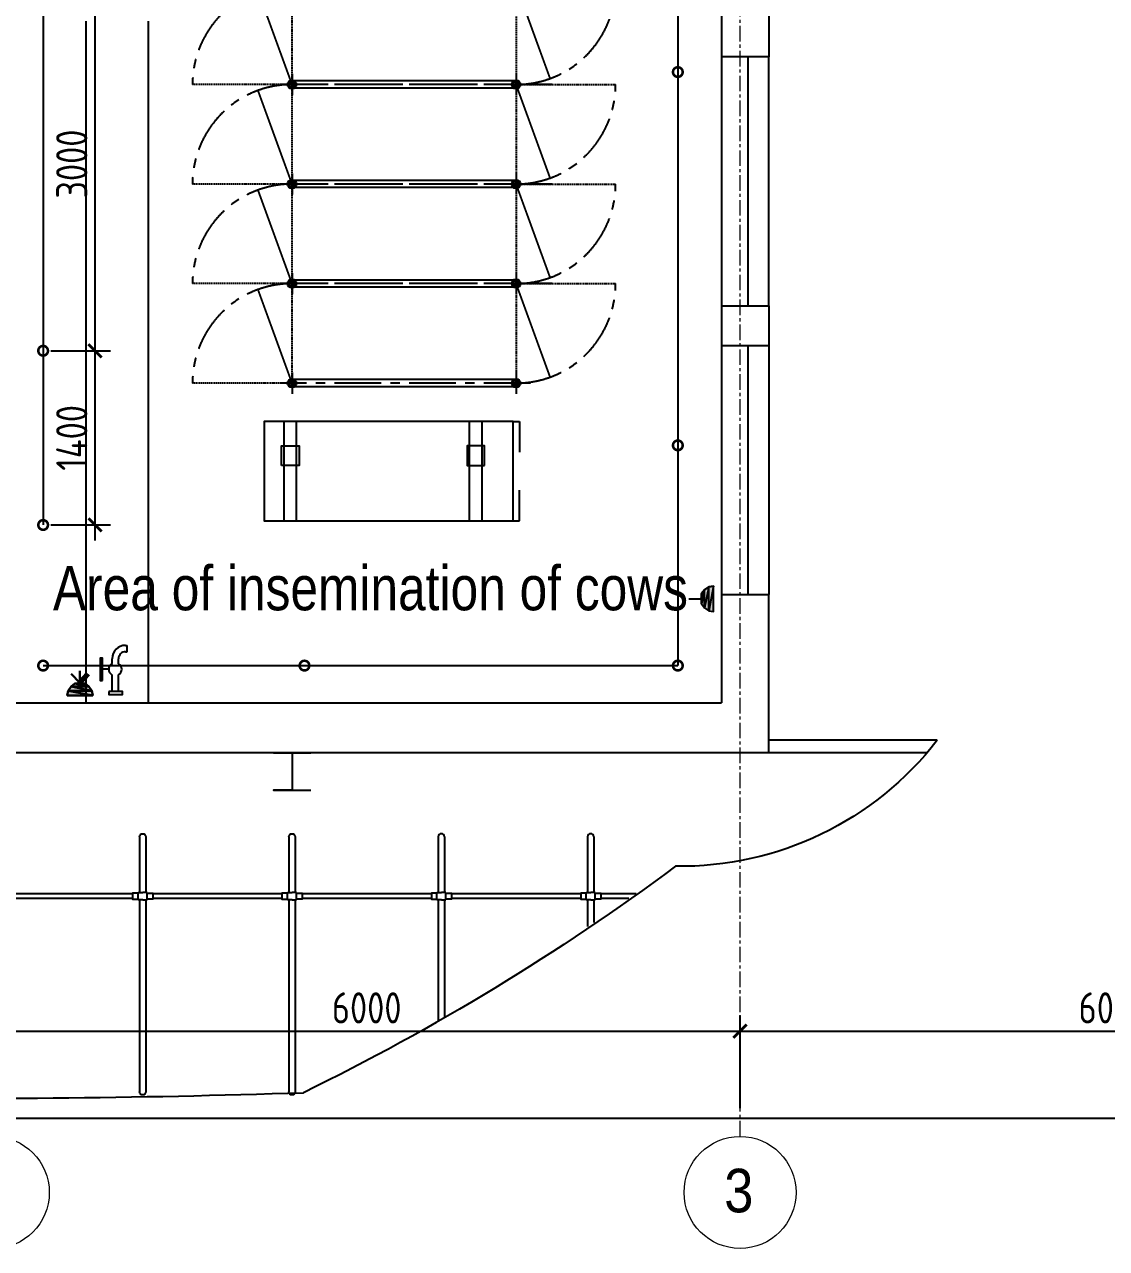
# Model space of a CAD drawing. Header units: millimetres. Extents: x 18087 to 88242, y 6810 to 56435.
# Drawn here: x 29973 to 38667, y 6871 to 16708 of the extents above; entities that cross this region are included whole.
import ezdxf

# ---------------------------------------------------------------- set-up
doc = ezdxf.new("R2010")
doc.units = ezdxf.units.MM
for name, pattern in [('CENTER', [2, 1.25, -0.25, 0.25, -0.25]), ('GOST2.303 4', [7, 5, -2, 0]), ('HIDDEN', [0.375, 0.25, -0.125])]:
    doc.linetypes.add(name, pattern=pattern)
for name, color, linetype in [('axis', 40, 'CENTER'), ('Entity', 7, 'Continuous'), ('equipment2', 4, 'Continuous'), ('equipments', 4, 'Continuous'), ('rail', 4, 'Continuous'), ('rail2', 2, 'Continuous'), ('Solid', 7, 'Continuous'), ('Tehnologia', 4, 'Continuous'), ('Tehnologiya', 4, 'Continuous'), ('txt', 7, 'Continuous'), ('wall', 5, 'Continuous'), ('water', 4, 'Continuous')]:
    doc.layers.add(name, color=color, linetype=linetype)
for name, color, linetype, lineweight in [('axis 2', 40, 'CENTER', 9), ('dim', 4, 'Continuous', 20), ('Leader', 6, 'Continuous', 30)]:
    doc.layers.add(name, color=color, linetype=linetype, lineweight=lineweight)
doc.styles.add('Arial', font='arial.ttf', dxfattribs={"width": 0.8, "height": 1.75})
doc.styles.add('ESKD', font='GOTHIC.TTF', dxfattribs={"width": 0.9})
doc.styles.add('GOST 2.304', font='CS_Gost2304.shx')
doc.dimstyles.new('SPDS$0', dxfattribs={"dimscale": 100, "dimtxt": 2.5, "dimasz": 1.5, "dimexe": 1.25, "dimexo": 0.625, "dimtad": 1, "dimdec": 0, "dimrnd": 0.001, "dimtxsty": 'GOST 2.304', "dimblk": 'ARCHTICK', "dimcen": 1.5, "dimdle": 1.25, "dimadec": 0, "dimazin": 2, "dimtfac": 0.75, "dimtdec": 0, "dimtmove": 1, "dimatfit": 0, "dimfxl": 1, "dimtolj": 1, "dimarcsym": 0})

# ---------------------------------------------------------------- blocks, each defined once
blk = doc.blocks.new('_ARCHTICK')
at = {"color": 0, "linetype": 'ByBlock', "const_width": 0.15}
blk.add_lwpolyline([(-0.3535533905932748, -0.3535533905932766), (0.3535533905932748, 0.3535533905932766)], dxfattribs=at)
blk = doc.blocks.new('*D485')
at = {"layer": 'Defpoints', "color": 0, "ltscale": 125, "transparency": 16777216}
for p in [(41722.3516534005, 8617.183983411647), (35722.35165340004, 7935.574394681498, 14587.60000000021), (41722.3516534005, 7935.574394681498, 14587.60000000021)]:
    blk.add_point(p, dxfattribs=at)
at = {"layer": 'dim', "color": 0, "lineweight": -2, "ltscale": 125, "transparency": 16777216}
for p, q in [((35722.35165340004, 7998.074394681498), (35722.35165340004, 8742.183983411647)), ((41722.3516534005, 7998.074394681498), (41722.3516534005, 8742.183983411647)), ((35597.35165340004, 8617.183983411647), (41847.3516534005, 8617.183983411647))]:
    blk.add_line(p, q, dxfattribs=at)
at = {"layer": 'dim', "color": 0, "lineweight": -2, "ltscale": 125, "transparency": 16777216, "xscale": 150, "yscale": 150, "zscale": 150, "rotation": 180}
blk.add_blockref('_ARCHTICK', (35722.35165340004, 8617.183983411647), dxfattribs=at)
at = {"layer": 'dim', "color": 0, "lineweight": -2, "ltscale": 125, "transparency": 16777216, "xscale": 150, "yscale": 150, "zscale": 150}
blk.add_blockref('_ARCHTICK', (41722.3516534005, 8617.183983411647), dxfattribs=at)
at = {"layer": 'dim', "color": 0, "ltscale": 125, "transparency": 16777216, "insert": (38722.35165340027, 8804.683983411647), "char_height": 250, "attachment_point": 5, "style": 'GOST 2.304'}
blk.add_mtext('\\A1;6000', dxfattribs=at)
blk = doc.blocks.new('*D488')
at = {"layer": 'Defpoints', "color": 0, "ltscale": 125, "transparency": 16777216}
for p in [(35722.35165340004, 8617.183983411647), (29722.35165340004, 7998.714723794263, 14587.60000000033), (35722.35165340004, 7998.714723794263, 14587.60000000033)]:
    blk.add_point(p, dxfattribs=at)
at = {"layer": 'dim', "color": 0, "lineweight": -2, "ltscale": 125, "transparency": 16777216}
for p, q in [((29722.35165340004, 8061.214723794263), (29722.35165340004, 8742.183983411647)), ((35722.35165340004, 8061.214723794263), (35722.35165340004, 8742.183983411647)), ((29597.35165340004, 8617.183983411647), (35847.35165340004, 8617.183983411647))]:
    blk.add_line(p, q, dxfattribs=at)
at = {"layer": 'dim', "color": 0, "lineweight": -2, "ltscale": 125, "transparency": 16777216, "xscale": 150, "yscale": 150, "zscale": 150, "rotation": 180}
blk.add_blockref('_ARCHTICK', (29722.35165340004, 8617.183983411647), dxfattribs=at)
at = {"layer": 'dim', "color": 0, "lineweight": -2, "ltscale": 125, "transparency": 16777216, "xscale": 150, "yscale": 150, "zscale": 150}
blk.add_blockref('_ARCHTICK', (35722.35165340004, 8617.183983411647), dxfattribs=at)
at = {"layer": 'dim', "color": 0, "ltscale": 125, "transparency": 16777216, "insert": (32722.35165340004, 8804.683983411647), "char_height": 250, "attachment_point": 5, "style": 'GOST 2.304'}
blk.add_mtext('\\A1;6000', dxfattribs=at)
blk = doc.blocks.new('z2')
at = {"layer": 'axis', "ltscale": 200}
for p, q in [((34.99999999767169, 26.99999999895226), (34.99999999767169, -26.99999999895226)), ((-8.000000001629815, -2.910383e-09), (77.99999999988358, -2.910383e-09))]:
    blk.add_line(p, q, dxfattribs=at)
at = {"layer": 'rail2', "color": 3, "ltscale": 0.6}
for p, q in [((0, 7.999999998719431), (15.99999999743886, 7.999999998719431)), ((0, 7.999999998719431), (0, -7.999999998719431)), ((15.99999999743886, 18.99999999732245), (15.99999999743886, -19.00000000314321)), ((53.99999999790452, 18.99999999732245), (15.99999999743886, 18.99999999732245)), ((53.99999999790452, 18.99999999732245), (53.99999999790452, -19.00000000314321)), ((53.99999999790452, 7.999999998719431), (69.99999999825377, 7.999999998719431)), ((69.99999999825377, 7.999999998719431), (69.99999999825377, -7.999999998719431)), ((0, -7.999999998719431), (15.99999999743886, -7.999999998719431)), ((53.99999999790452, -19.00000000314321), (15.99999999743886, -19.00000000314321)), ((53.99999999790452, -7.999999998719431), (69.99999999825377, -7.999999998719431))]:
    blk.add_line(p, q, dxfattribs=at)
blk.add_circle((34.99999999767169, -2.910383e-09), 8, dxfattribs=at)
blk = doc.blocks.new('*U530')
at = {"layer": 'axis', "ltscale": 300}
for p, q in [((0, -1916.039004461374), (0, 90)), ((800, -2090), (800, 90)), ((800, -2090), (800, 90))]:
    blk.add_line(p, q, dxfattribs=at)
at = {"layer": 'equipments', "ltscale": 100}
for p, q in [((85, -1.164153e-10), (-85, -1.164153e-10)), ((885, -1.164153e-10), (715, -1.164153e-10)), ((885, -1.164153e-10), (715, -1.164153e-10)), ((85, -1799.999999999767), (-85, -1799.999999999767)), ((885, -1799.999999999767), (715, -1799.999999999767)), ((885, -1799.999999999767), (715, -1799.999999999767))]:
    blk.add_line(p, q, dxfattribs=at)
at = {"layer": 'equipments', "ltscale": 100, "const_width": 15}
for points in [[(0, 0.0014705582291299), (751.7539244685322, 273.6180582245579)], [(800.0000000000454, -1800.001470558229), (48.24607553151316, -2073.618058224558)]]:
    blk.add_lwpolyline(points, dxfattribs=at)
at = {"layer": 'Tehnologiya', "color": 3, "linetype": 'HIDDEN', "ltscale": 40}
for p, q in [((0.0007064305245876, 0.0029411119178349), (0.0007064291276038, 800.0029411149444)), ((0, 0.0014705552023315), (800, 0.003052574815456)), ((800.0000000000454, -1800.001470555202), (4.5361e-11, -1800.003052574815)), ((800.0000000000454, -1800.001470555202), (799.9999999986484, -2600.001470558229))]:
    blk.add_line(p, q, dxfattribs=at)
at = {"layer": 'Tehnologiya', "color": 4, "ltscale": 100}
for p, q in [((-28.5, -1779.683750345954), (-28.5, -20.31624965392984)), ((28.5, -1779.683750345954), (28.5, -20.31624965392984)), ((771.5, -1779.683750345954), (771.5, -20.31624965392984)), ((828.5, -1779.683750345954), (828.5, -20.31624965392984))]:
    blk.add_line(p, q, dxfattribs=at)
at = {"layer": 'Tehnologiya', "color": 2, "ltscale": 100}
for p, q in [((771.5, -1779.683750345954), (771.5, -20.31624965392984)), ((828.5, -1779.683750345837), (828.5, -20.31624965392984))]:
    blk.add_line(p, q, dxfattribs=at)
at = {"layer": 'Tehnologiya', "color": 4, "ltscale": 1000}
for centre in [(0, 0), (800, 0), (800, 0), (0, -1799.999999999884), (800, -1799.999999999767), (800, -1799.999999999884)]:
    blk.add_circle(centre, 35, dxfattribs=at)
at = {"layer": 'Tehnologiya', "color": 3, "linetype": 'CENTER', "ltscale": 300}
for centre, start, end in [((1.3969839e-09, 0.0014705582291299), 359.9998946790166, 90), ((799.9999999986484, -1800.001470558229), 179.9998946790166, 270)]:
    blk.add_arc(centre, 800, start, end, dxfattribs=at)
at = {"layer": 'Tehnologiya', "rotation": 90}
for p in [(2.328306e-10, -34.99852944107238), (799.999999997206, -34.99852944095596), (800.0000000002328, -34.99852944107238)]:
    blk.add_blockref('z2', p, dxfattribs=at)
at = {"layer": 'Tehnologiya', "xscale": -1, "rotation": 90}
for p in [(2.781917e-10, -1765.001470558927), (799.9999999972514, -1765.001470559044), (800.0000000002782, -1765.001470558927)]:
    blk.add_blockref('z2', p, dxfattribs=at)
blk = doc.blocks.new('*D344')
at = {"layer": 'Defpoints', "color": 0, "ltscale": 125, "transparency": 16777216}
for p in [(23722.35165340004, 11932.65708825831), (83722.35165340004, 11932.65708825645), (83722.35165340004, 7918.737818665344)]:
    blk.add_point(p, dxfattribs=at)
at = {"layer": 'dim', "color": 0, "lineweight": -2, "ltscale": 125, "transparency": 16777216}
for p, q in [((23722.35165340004, 11870.15708825831), (23722.35165340004, 7793.737818665344)), ((83722.35165340004, 11870.15708825645), (83722.35165340004, 7793.737818665344)), ((23597.35165340004, 7918.737818665344), (83847.35165340004, 7918.737818665344))]:
    blk.add_line(p, q, dxfattribs=at)
at = {"layer": 'dim', "color": 0, "lineweight": -2, "ltscale": 125, "transparency": 16777216, "xscale": 150, "yscale": 150, "zscale": 150, "rotation": 180}
blk.add_blockref('_ARCHTICK', (23722.35165340004, 7918.737818665344), dxfattribs=at)
at = {"layer": 'dim', "color": 0, "lineweight": -2, "ltscale": 125, "transparency": 16777216, "xscale": 150, "yscale": 150, "zscale": 150}
blk.add_blockref('_ARCHTICK', (83722.35165340004, 7918.737818665344), dxfattribs=at)
at = {"layer": 'dim', "color": 0, "ltscale": 125, "transparency": 16777216, "insert": (53722.35165340004, 8106.237818665344), "char_height": 250, "attachment_point": 5, "style": 'GOST 2.304'}
blk.add_mtext('\\A1;60000', dxfattribs=at)
blk = doc.blocks.new('ring')
at = {"layer": 'Tehnologia', "const_width": 0.020480133985842}
blk.add_lwpolyline([(-0.0388720741330104, 0, 1), (0.0388720741330104, 0, 1)], format="xyb", close=True, dxfattribs=at)
blk = doc.blocks.new('*D418')
at = {"layer": 'Defpoints', "color": 0, "ltscale": 125, "transparency": 16777216}
for p in [(30122.53265315962, 17085.54865694117), (30539.99781401518, 17085.54865694117), (30122.53289164013, 14085.55003453559)]:
    blk.add_point(p, dxfattribs=at)
at = {"layer": 'dim', "color": 0, "lineweight": -2, "ltscale": 125, "transparency": 16777216}
for p, q in [((30539.99781401518, 13960.55003453559), (30539.99781401518, 17210.54865694117)), ((30185.03265315962, 17085.54865694117), (30664.99781401518, 17085.54865694117)), ((30185.03289164013, 14085.55003453559), (30664.99781401518, 14085.55003453559))]:
    blk.add_line(p, q, dxfattribs=at)
at = {"layer": 'dim', "color": 0, "lineweight": -2, "ltscale": 125, "transparency": 16777216, "xscale": 150, "yscale": 150, "zscale": 150}
for p, rotation in [((30539.99781401518, 17085.54865694117), 90), ((30539.99781401518, 14085.55003453559), 270)]:
    blk.add_blockref('_ARCHTICK', p, dxfattribs=dict(at, rotation=rotation))
at = {"layer": 'dim', "color": 0, "ltscale": 125, "transparency": 16777216, "insert": (30352.49781401518, 15585.54934573826), "char_height": 250, "attachment_point": 5, "rotation": 90, "style": 'GOST 2.304'}
blk.add_mtext('\\A1;3000', dxfattribs=at)
blk = doc.blocks.new('*D419')
at = {"layer": 'Defpoints', "color": 0, "ltscale": 125, "transparency": 16777216}
for p in [(30122.53403075381, 14085.54865694117), (30539.99919160937, 14085.54865694117), (30122.53289164013, 12685.55003453559)]:
    blk.add_point(p, dxfattribs=at)
at = {"layer": 'dim', "color": 0, "lineweight": -2, "ltscale": 125, "transparency": 16777216}
for p, q in [((30539.99919160937, 12560.55003453559), (30539.99919160937, 14210.54865694117)), ((30185.03403075381, 14085.54865694117), (30664.99919160937, 14085.54865694117)), ((30185.03289164013, 12685.55003453559), (30664.99919160937, 12685.55003453559))]:
    blk.add_line(p, q, dxfattribs=at)
at = {"layer": 'dim', "color": 0, "lineweight": -2, "ltscale": 125, "transparency": 16777216, "xscale": 150, "yscale": 150, "zscale": 150}
for p, rotation in [((30539.99919160937, 14085.54865694117), 90), ((30539.99919160937, 12685.55003453559), 270)]:
    blk.add_blockref('_ARCHTICK', p, dxfattribs=dict(at, rotation=rotation))
at = {"layer": 'dim', "color": 0, "ltscale": 125, "transparency": 16777216, "insert": (30352.49919160937, 13385.54934573826), "char_height": 250, "attachment_point": 5, "rotation": 90, "style": 'GOST 2.304'}
blk.add_mtext('\\A1;1400', dxfattribs=at)
blk = doc.blocks.new('A$C33A255CA')
for points in [[(192, -72), (204, 0), (-204, 0)], [(192, -72), (-192, -72), (-204, 0)], [(144, -144), (192, -72), (-192, -72)], [(144, -144), (-144, -144), (-192, -72)], [(84, -192), (144, -144), (-144, -144)], [(84, -192), (-84, -192), (-144, -144)], [(0, -204), (84, -192), (-84, -192)]]:
    blk.add_hatch(color=0).paths.add_polyline_path(points)
at = {"color": 0, "lineweight": 70}
blk.add_line((0, -204), (-132, -348), dxfattribs=at)
at = {"color": 0}
for points in [[(192, -72), (204, 0), (-204, 0), (192, -72), (192, -72)], [(192, -72), (-192, -72), (-204, 0), (192, -72), (192, -72)], [(-204, 0), (-192, -72), (-144, -144), (-84, -192), (0, -204), (84, -192), (144, -144), (192, -72), (204, 0)], [(144, -144), (192, -72), (-192, -72), (144, -144), (144, -144)], [(144, -144), (-144, -144), (-192, -72), (144, -144), (144, -144)], [(84, -192), (144, -144), (-144, -144), (84, -192), (84, -192)], [(84, -192), (-84, -192), (-144, -144), (84, -192), (84, -192)], [(0, -204), (84, -192), (-84, -192), (0, -204), (0, -204)], [(0, -396), (0, -204), (144, -348)]]:
    blk.add_lwpolyline(points, dxfattribs=at)
blk = doc.blocks.new('A$C57A1179C')
at = {"layer": 'water', "color": 4}
for p, q in [((289.0371827785857, 80.79565030550657), (289.0371827785857, 151.0112694782201)), ((32.22921867854893, 41.13193263458015), (223.0257831360213, 41.13193263458015)), ((355.0485824209172, 41.13193263458015), (410.7770859790035, 41.1319326345797)), ((32.22921867854893, -32.05045217676161), (224.7016177237965, -32.05045217676161)), ((353.3727478333749, -32.05045217676161), (410.5947011678945, -32.05045217676161)), ((490.5947011678945, -112.0504521771177), (490.5947011676617, -133.1169074685322)), ((490.5947011676617, -133.1169074685322), (563.7770859790035, -133.1169074685304)), ((563.7770859790035, -111.8680673654203), (563.7770859790035, -133.1169074685304))]:
    blk.add_line(p, q, dxfattribs=at)
for points in [[(161.8841584061738, 151.0112694782201), (416.1902071512304, 151.0112694782201), (416.1902071512304, 178.56760225771), (161.8841584061738, 178.56760225771)], [(32.22921867854893, 77.91270447336137), (0, 77.91270447336137), (0, -77.91270447336137), (32.22921867854893, -77.91270447336137)]]:
    blk.add_lwpolyline(points, close=True, dxfattribs=at)
for centre, radius, start, end in [((289.0371827785857, 6.033175549189764), 74.76247475631536, 27.99991425227316, 152.0000857477268), ((410.7770859790035, -111.8680673654203), 153, 0, 90), ((289.0371827785857, 6.033175549189764), 74.76247475631536, 210.6235366251147, 329.3764633748853), ((410.5947011678945, -112.0504521767616), 80, -2.60551e-10, 90)]:
    blk.add_arc(centre, radius, start, end, dxfattribs=at)
blk = doc.blocks.new('A$C44A16853')
at = {"layer": 'rail', "ltscale": 0.3}
for p, q in [((-25, -49.99999999999494), (-25, -497.6665365153458)), ((25, -49.99999999999494), (25, -497.6665365153458)), ((-600, -507.1593201304786), (-80.89061715803109, -507.1593201304786)), ((-600, -547.1593201304786), (-80.89061715803109, -547.1593201304786)), ((-36.22733553405851, -547.1593201304786), (-36.18427904089913, -547.1593201304786)), ((-36.18887634924613, -497.6665365153458), (0, -497.6665365153458)), ((-36.18887634924613, -556.6466244924814), (-36.18887634924613, -497.6665365153458)), ((0, -556.6466244924814), (-36.18887634924613, -556.6466244924814)), ((-25, -556.6466244924814), (-25, -2100.110320203472)), ((36.18887634924613, -497.6665365153458), (0, -497.6665365153458)), ((0, -556.6466244924814), (36.18887634924613, -556.6466244924814)), ((25, -556.6466244924814), (25, -2100.110320203472)), ((36.18887634924613, -556.6466244924814), (36.18887634924613, -497.6665365153458)), ((36.18887634924613, -507.1593201304786), (36.22733553382568, -507.1593201304786)), ((36.18887634924613, -547.1593201304786), (36.22733553382568, -547.1593201304786)), ((80.89061715803109, -507.1593201304786), (600, -507.1593201304786)), ((80.89061715803109, -547.1593201304786), (600, -547.1593201304786))]:
    blk.add_line(p, q, dxfattribs=at)
for points in [[(-36.22733553405851, -503.0119913513772), (-80.89061715803109, -503.0119913513772), (-80.89061715803109, -551.2545960061252), (-36.22733553405851, -551.2545960061252)], [(36.22733553382568, -503.0119913513772), (80.89061715803109, -503.0119913513772), (80.89061715803109, -551.2545960061252), (36.22733553382568, -551.2545960061252)]]:
    blk.add_lwpolyline(points, close=True, dxfattribs=at)
for centre, start, end in [((-1.5e-15, -49.99999999999494), 0, 180), ((0, -2100.110320203472), 180, 0)]:
    blk.add_arc(centre, 24.99999999999494, start, end, dxfattribs=at)

msp = doc.modelspace()

# ---------------------------------------------------------------- hatches: boundary and pattern name
at = {"layer": 'Solid'}
for points in [[(35406.55059462662, 12092.65626363201), (35412.55059462662, 12050.65626363201), (35412.55059462662, 12134.65626363201)], [(35412.55059462662, 12050.65626363201), (35436.55059462662, 12020.65626363201), (35436.55059462662, 12164.65626363201)], [(35412.55059462662, 12050.65626363201), (35412.55059462662, 12134.65626363201), (35436.55059462662, 12164.65626363201)], [(35436.55059462662, 12020.65626363201), (35472.55059462662, 11996.65626363201), (35472.55059462662, 12188.65626363201)], [(35436.55059462662, 12020.65626363201), (35436.55059462662, 12164.65626363201), (35472.55059462662, 12188.65626363201)], [(35472.55059462662, 11996.65626363201), (35508.55059462662, 11990.65626363201), (35508.55059462662, 12194.65626363201)], [(35472.55059462662, 11996.65626363201), (35472.55059462662, 12188.65626363201), (35508.55059462662, 12194.65626363201)]]:
    msp.add_hatch(color=2, dxfattribs=at).paths.add_polyline_path(points)

# ---------------------------------------------------------------- linework, layer by layer
at = {"linetype": 'Continuous', "ltscale": 125, "elevation": 1.74623e-10}
for points in [[(37306.5323832805, 10955.56679216238, -0.2364206985245342), (35204.36593250155, 9942.61542559928, -0.0462972112989722), (32214.14470121793, 8123.118288259029)], [(24154.11464942216, 8198.997012131855, 0.0487561732037365), (28193.01208511104, 8086.174293565105, 0.0117196522572684), (32214.14470121793, 8123.118288259029)]]:
    msp.add_lwpolyline(points, format="xyb", dxfattribs=at)
at = {"layer": 'axis 2', "ltscale": 100}
msp.add_line((35722.35165340004, 7771.375658768702, 14587.60000000009), (35722.35165340004, 23235.54390062067, 14587.60000000009), dxfattribs=at)
at = {"layer": 'axis 2', "color": 178, "linetype": 'ByBlock', "ltscale": 100, "true_color": 0x000000}
for centre in [(35722.3516534005, 7321.375658768702, 14587.60000000021), (29722.35165340097, 7320.735329655938)]:
    msp.add_circle(centre, 450, dxfattribs=at)
at = {"layer": 'Entity', "color": 2}
msp.add_line((35310.55059462662, 12092.65626363201), (35406.55059462662, 12092.65626363201), dxfattribs=at)
for points in [[(35508.55059462662, 12194.65626363201), (35472.55059462662, 12188.65626363201), (35436.55059462662, 12164.65626363201), (35412.55059462662, 12134.65626363201), (35406.55059462662, 12092.65626363201), (35412.55059462662, 12050.65626363201), (35436.55059462662, 12020.65626363201), (35472.55059462662, 11996.65626363201), (35508.55059462662, 11990.65626363201)], [(35406.55059462662, 12092.65626363201), (35412.55059462662, 12050.65626363201), (35412.55059462662, 12134.65626363201), (35406.55059462662, 12092.65626363201), (35406.55059462662, 12092.65626363201)], [(35412.55059462662, 12050.65626363201), (35436.55059462662, 12020.65626363201), (35436.55059462662, 12164.65626363201), (35412.55059462662, 12050.65626363201), (35412.55059462662, 12050.65626363201)], [(35412.55059462662, 12050.65626363201), (35412.55059462662, 12134.65626363201), (35436.55059462662, 12164.65626363201), (35412.55059462662, 12050.65626363201), (35412.55059462662, 12050.65626363201)], [(35436.55059462662, 12020.65626363201), (35472.55059462662, 11996.65626363201), (35472.55059462662, 12188.65626363201), (35436.55059462662, 12020.65626363201), (35436.55059462662, 12020.65626363201)], [(35436.55059462662, 12020.65626363201), (35436.55059462662, 12164.65626363201), (35472.55059462662, 12188.65626363201), (35436.55059462662, 12020.65626363201), (35436.55059462662, 12020.65626363201)], [(35472.55059462662, 11996.65626363201), (35508.55059462662, 11990.65626363201), (35508.55059462662, 12194.65626363201), (35472.55059462662, 11996.65626363201), (35472.55059462662, 11996.65626363201)], [(35472.55059462662, 11996.65626363201), (35472.55059462662, 12188.65626363201), (35508.55059462662, 12194.65626363201), (35472.55059462662, 11996.65626363201), (35472.55059462662, 11996.65626363201)]]:
    msp.add_lwpolyline(points, dxfattribs=at)
at = {"layer": 'equipment2', "ltscale": 0.8}
for p, q in [((32058.67560553893, 12717.80716230861), (32058.67560553893, 13517.80716230861)), ((32158.67560553893, 12717.80716230861), (32158.67560553893, 13517.80716230861)), ((33549.49325668874, 12717.80716230861), (33549.49325668874, 13517.80716230861)), ((33649.49325645033, 12717.80716230861), (33649.49325645033, 13517.80716230861)), ((33898.27861750188, 13517.80716230861), (33951.04289686742, 13517.80716230861)), ((33951.04289686742, 13517.80716230861), (33951.04289686742, 13271.51941808454)), ((33951.04289686742, 12717.80716230861), (33951.04289686742, 12964.09490653268)), ((33898.27861750188, 12717.80716230861), (33951.04289686742, 12717.80716230861))]:
    msp.add_line(p, q, dxfattribs=at)
at = {"layer": 'equipment2'}
for points in [[(33898.27861750188, 12717.80716230861), (33898.27861750188, 13517.80716230861), (31898.27861750188, 13517.80716230861), (31898.27861750188, 12717.80716230861)], [(32038.63144517287, 13164.65032937518), (32038.63144517287, 13321.08369328967), (32178.94086027487, 13321.08369328967), (32178.94086027487, 13164.65032937518)], [(33669.53741681638, 13164.65032937518), (33669.53741681638, 13321.08369328967), (33529.22800171438, 13321.08369328967), (33529.22800171438, 13164.65032937518)]]:
    msp.add_lwpolyline(points, close=True, dxfattribs=at)
at = {"layer": 'equipments', "color": 0, "linetype": 'GOST2.303 4', "ltscale": 100}
for p, q in [((30466.47732037648, 27235.59078750341), (30466.47732037648, 11255.56679921738)), ((30966.47732037601, 27235.59078750341), (30966.47732037601, 11255.56679802342)), ((30466.47732037648, 16348.55763287121), (30466.47732037648, 11255.56679921738)), ((30966.47732037601, 16348.55763287121), (30966.47732037601, 11255.56679802342))]:
    msp.add_line(p, q, dxfattribs=at)
at = {"layer": 'Tehnologiya', "ltscale": 100}
for p, q in [((30122.53289155864, 23105.5514550591), (30122.53289164013, 12685.55003453559)), ((35222.41425939246, 19325.47643476469), (35222.41425939246, 11555.47643476469)), ((30122.53289161126, 16348.55763287121), (30122.53289164013, 12685.55003453559)), ((35222.41425939246, 16348.55763287121), (35222.41425939246, 11555.47643476469)), ((30122.53289163967, 11555.47643476446), (35222.41425939246, 11555.47643476469)), ((30122.53289163967, 11555.47643476446), (35222.41425939246, 11555.47643476469))]:
    msp.add_line(p, q, dxfattribs=at)
at = {"layer": 'Tehnologiya', "ltscale": 0.3}
for p, q in [((33297.7381294334, 10179.67711206503), (33297.7381294334, 9732.010575549684)), ((33347.7381294334, 10179.67711206503), (33347.7381294334, 9732.010575549684)), ((34497.7381294334, 10179.67711206503), (34497.7381294334, 9732.010575549684)), ((34547.7381294334, 10179.67711206503), (34547.7381294334, 9732.010575549684)), ((33241.84751227561, 9722.517791934551), (32722.7381294334, 9722.517791934551)), ((33241.84751227561, 9682.517791934551), (32722.7381294334, 9682.517791934551)), ((33286.54925308439, 9722.517791934551), (33286.51079389981, 9722.517791934551)), ((33286.54925308439, 9682.517791934551), (33286.51079389981, 9682.517791934551)), ((33286.54925308439, 9673.030487572549), (33286.54925308439, 9732.010575549684)), ((33286.54925308439, 9732.010575549684), (33322.7381294334, 9732.010575549684)), ((33322.7381294334, 9673.030487572549), (33286.54925308439, 9673.030487572549)), ((33297.7381294334, 9673.030487572549), (33297.7381294334, 8696.186930518372)), ((33358.92700578242, 9732.010575549684), (33322.7381294334, 9732.010575549684)), ((33322.7381294334, 9673.030487572549), (33358.92700578242, 9673.030487572549)), ((33347.7381294334, 9673.030487572549), (33347.7381294334, 8724.838380207082)), ((33358.96546496746, 9682.517791934551), (33358.9224084743, 9682.517791934551)), ((33358.92700578242, 9673.030487572549), (33358.92700578242, 9732.010575549684)), ((33922.7381294334, 9722.517791934551), (33403.6287465912, 9722.517791934551)), ((33922.7381294334, 9682.517791934551), (33403.6287465912, 9682.517791934551)), ((34441.84751227514, 9722.517791934551), (33922.7381294334, 9722.517791934551)), ((34441.84751227514, 9682.517791934551), (33922.7381294334, 9682.517791934551)), ((34486.54925308393, 9722.517791934551), (34486.51079389935, 9722.517791934551)), ((34486.54925308393, 9682.517791934551), (34486.51079389935, 9682.517791934551)), ((34486.54925308393, 9673.030487572549), (34486.54925308393, 9732.010575549684)), ((34486.54925308393, 9732.010575549684), (34522.7381294334, 9732.010575549684)), ((34522.7381294334, 9673.030487572549), (34486.54925308393, 9673.030487572549)), ((34497.7381294334, 9673.030487572549), (34497.7381294334, 9457.511565330213)), ((34558.92700578288, 9732.010575549684), (34522.7381294334, 9732.010575549684)), ((34522.7381294334, 9673.030487572549), (34558.92700578288, 9673.030487572549)), ((34547.7381294334, 9673.030487572549), (34547.7381294334, 9491.239144971601)), ((34558.96546496746, 9682.517791934551), (34558.9224084743, 9682.517791934551)), ((34558.92700578288, 9673.030487572549), (34558.92700578288, 9732.010575549684)), ((34887.05499306477, 9722.517791934551), (34603.62874659167, 9722.517791934551)), ((34828.80696468956, 9682.517791934551), (34603.62874659167, 9682.517791934551))]:
    msp.add_line(p, q, dxfattribs=at)
at = {"layer": 'Tehnologiya', "ltscale": 0.3, "elevation": 1.74623e-10}
for points in [[(33286.51079389981, 9726.665120713653), (33241.84751227561, 9726.665120713653), (33241.84751227561, 9678.422516058905), (33286.51079389981, 9678.422516058905)], [(33358.96546496746, 9726.665120713653), (33403.6287465912, 9726.665120713653), (33403.6287465912, 9678.422516058905), (33358.96546496746, 9678.422516058905)], [(34486.51079389935, 9726.665120713653), (34441.84751227514, 9726.665120713653), (34441.84751227514, 9678.422516058905), (34486.51079389935, 9678.422516058905)], [(34558.96546496746, 9726.665120713653), (34603.62874659167, 9726.665120713653), (34603.62874659167, 9678.422516058905), (34558.96546496746, 9678.422516058905)]]:
    msp.add_lwpolyline(points, close=True, dxfattribs=at)
at = {"layer": 'Tehnologiya', "ltscale": 0.3}
for centre in [(33322.7381294334, 10179.67711206503), (34522.7381294334, 10179.67711206503)]:
    msp.add_arc(centre, 24.99999999999494, 0, 180, dxfattribs=at)
at = {"layer": 'wall', "ltscale": 125}
for p, q in [((35954.33986407208, 16447.04292426818), (35572.40124004816, 16447.04292426818)), ((35787.40124004723, 14447.04292426818), (35787.40124004723, 16447.04292426818)), ((35952.40326471792, 14447.04292426818), (35954.33986407208, 16447.04292426818)), ((35787.40124004723, 14447.04292426818), (35787.40124004723, 16348.55763287121)), ((35572.40124004723, 14447.04292426795), (35953.7556122571, 14447.04292426818)), ((35572.40124004723, 14447.04292426795), (35953.7556122571, 14447.04292426818)), ((35954.33986407208, 14125.69004891162), (35572.40124004816, 14125.69004891162)), ((35954.33986407208, 14125.69004891162), (35572.40124004816, 14125.69004891162)), ((35787.40124004723, 12125.69004891162), (35787.40124004723, 14125.69004891162)), ((35787.40124004723, 12125.69004891162), (35787.40124004723, 14125.69004891162)), ((35572.40106604239, 12125.69004960692), (35572.40099033916, 11255.56679215981)), ((35572.40124004723, 12125.69004891138), (35953.7556122571, 12125.69004891162)), ((35572.40124004723, 12125.69004891138), (35953.7556122571, 12125.69004891162)), ((35952.40270252635, 10855.56675870135), (35952.40317277485, 12125.69004941234)), ((29872.19405365286, 11255.56680063648), (35572.40099033916, 11255.56678702613)), ((29872.19405365286, 11255.56680063648), (35572.40099033916, 11255.56678702613)), ((35952.40270252635, 10855.56675870135, -485.943124218193), (28672.40101898943, 10855.56643399527, -5201.886929998096)), ((35952.40270252635, 10855.56675870135, -485.9431242181927), (28672.40101898943, 10855.56643399527, -5201.886929998094))]:
    msp.add_line(p, q, dxfattribs=at)
at = {"layer": 'wall', "ltscale": 100}
msp.add_line((37306.5323832805, 10955.56679216238), (35952.40273955015, 10955.56679216238), dxfattribs=at)
at = {"layer": 'wall'}
msp.add_line((37225.30577067209, 10855.56679215981, -3.76628832e-08), (28372.38077555566, 10855.56679215981, -4.44924821e-08), dxfattribs=at)
at = {"layer": 'wall', "elevation": 1.74623e-10}
for points in [[(35572.40124004723, 17135.85743975198), (35572.40124004723, 16447.04292426818)], [(35952.4047362424, 17135.85743975221), (35952.4047362424, 16447.04292426818)], [(35572.40124004723, 16447.04292426818), (35572.40124004723, 14447.04292426795)], [(35572.40124004723, 14447.04292426795), (35572.40124004816, 14125.69004891162)], [(35952.40326471792, 14447.04292426818), (35954.33986407208, 14125.69004891162)], [(35572.40124004816, 14125.69004891162), (35572.40124004938, 12125.69004891138)], [(35954.33986407208, 14125.69004891162), (35954.3398640733, 12125.69004891162)]]:
    msp.add_lwpolyline(points, dxfattribs=at)
at = {"layer": 'wall', "ltscale": 100, "elevation": 1.74623e-10}
msp.add_lwpolyline([(31972.49165152914, 10855.56679215981), (32272.49165152914, 10855.56679215981), (32122.49165152914, 10855.56679215981), (32122.49165152914, 10555.56679215981), (31972.49165152914, 10555.56679215981), (32272.49165152914, 10555.56679215981)], dxfattribs=at)
msp.add_lwpolyline([(31972.49165152914, 10855.56679215981), (32272.49165152914, 10855.56679215981), (32122.49165152914, 10855.56679215981), (32122.49165152914, 10555.56679215981), (31972.49165152914, 10555.56679215981), (32272.49165152914, 10555.56679215981)], dxfattribs=at)

# ---------------------------------------------------------------- block references
at = {"layer": 'Leader', "lineweight": -2, "ltscale": 125, "xscale": 0.5, "yscale": 0.5, "zscale": 0.5, "rotation": 180}
msp.add_blockref('A$C33A255CA', (30418.72212850412, 11315.49940838898), dxfattribs=at)
at = {"layer": 'Tehnologiya', "color": 30, "linetype": 'Continuous', "ltscale": 5000, "rotation": 90}
for p in [(32122.31254967691, 16225.47643475631), (32122.30960856487, 15425.47714118684), (32122.30666745284, 14625.47784761736), (32122.30666745284, 13825.47855404788)]:
    msp.add_blockref('*U530', p, dxfattribs=at)
at = {"layer": 'Tehnologiya', "ltscale": 100, "xscale": 1000, "yscale": 1000, "zscale": 1000}
for p in [(35222.41425939246, 16325.47643476469), (30122.53289164013, 14085.55003453559), (35222.41425939246, 13325.47643476469), (30122.53289164013, 12685.55003453559), (30122.53289163967, 11555.47643476446), (32222.41425939246, 11555.47643476469), (35222.41425939246, 11555.47643476469)]:
    msp.add_blockref('ring', p, dxfattribs=at)
at = {"layer": 'Tehnologiya', "ltscale": 100, "extrusion": (0, 0, -1), "xscale": -1000, "yscale": 1000, "zscale": -1000}
for p in [(-35222.41425939246, 16325.47643476469), (-30122.53289164013, 14085.55003453559), (-35222.41425939246, 13325.47643476469), (-30122.53289164013, 12685.55003453559), (-30122.53289163967, 11555.47643476446), (-32222.41425939246, 11555.47643476469), (-35222.41425939246, 11555.47643476469)]:
    msp.add_blockref('ring', p, dxfattribs=at)
at = {"layer": 'Tehnologiya', "color": 30, "linetype": 'Continuous', "ltscale": 5000, "extrusion": (0, 0, -1), "xscale": -1, "zscale": -1, "rotation": 270}
for p in [(-32122.30960856487, 15425.47714118684), (-32122.30666745284, 14625.47784761736), (-32122.30666745284, 13825.47855404788)]:
    msp.add_blockref('*U530', p, dxfattribs=at)
at = {"layer": 'Tehnologiya', "color": 2, "ltscale": 125, "xscale": -1}
for p in [(29722.7381294334, 10229.67711206503), (30922.7381294334, 10229.67711206503), (32122.7381294334, 10229.67711206503)]:
    msp.add_blockref('A$C44A16853', p, dxfattribs=at)
at = {"layer": 'water', "xscale": 0.7, "yscale": 0.7, "zscale": 0.7, "rotation": 90}
msp.add_blockref('A$C57A1179C', (30705.95176809251, 11323.5657509938), dxfattribs=at)

# ---------------------------------------------------------------- texts
at = {"layer": 'axis 2', "color": 178, "ltscale": 100, "true_color": 0x000000, "insert": (35712.28501656993, 7333.98947947054, 14587.60000000021), "char_height": 350, "width": 1032.556607200764, "attachment_point": 5, "style": 'ESKD'}
msp.add_mtext('3', dxfattribs=at)
at = {"layer": 'txt', "style": 'Arial', "width": 0.8}
msp.add_text('Area of insemination of cows', height=357.15, dxfattribs=at).set_placement((30201.73252809052, 11999.88676465364))

# ---------------------------------------------------------------- dimensions: what is measured, and where the dimension line sits
at = {"layer": 'dim', "ltscale": 125}
for base, p1, p2, picture, middle in [((30539.99781401518, 17085.54865694117), (30122.53289164013, 14085.55003453559), (30122.53265315962, 17085.54865694117), '*D418', (30539.99781401518, 15585.54934573826)), ((30539.99919160937, 14085.54865694117), (30122.53289164013, 12685.55003453559), (30122.53403075381, 14085.54865694117), '*D419', (30539.99919160937, 13385.54934573826))]:
    dim = msp.add_linear_dim(base=base, p1=p1, p2=p2, angle=90, dimstyle='SPDS$0', override={"dimblk1": 'ARCHTICK', "dimblk2": 'ARCHTICK', "dimsah": 1}, dxfattribs=at)
    dim.commit()
    dim.dimension.update_dxf_attribs({"geometry": picture, "text_midpoint": middle, "dimtype": 160})
for base, p1, p2, picture, middle in [((83722.35165340004, 7918.737818665344), (23722.35165340004, 11932.65708825831), (83722.35165340004, 11932.65708825645), '*D344', (53722.35165340004, 8106.237818665344)), ((35722.35165340004, 8617.183983411647), (29722.35165340004, 7998.714723794263, 14587.60000000033), (35722.35165340004, 7998.714723794263, 14587.60000000033), '*D488', (32722.35165340004, 8804.683983411647)), ((41722.3516534005, 8617.183983411647), (35722.35165340004, 7935.574394681498, 14587.60000000021), (41722.3516534005, 7935.574394681498, 14587.60000000021), '*D485', (38722.35165340027, 8804.683983411647))]:
    dim = msp.add_linear_dim(base=base, p1=p1, p2=p2, dimstyle='SPDS$0', override={"dimblk1": 'ARCHTICK', "dimblk2": 'ARCHTICK', "dimsah": 1}, dxfattribs=at)
    dim.commit()
    dim.dimension.update_dxf_attribs({"geometry": picture, "text_midpoint": middle})

doc.saveas('drawing.dxf')
